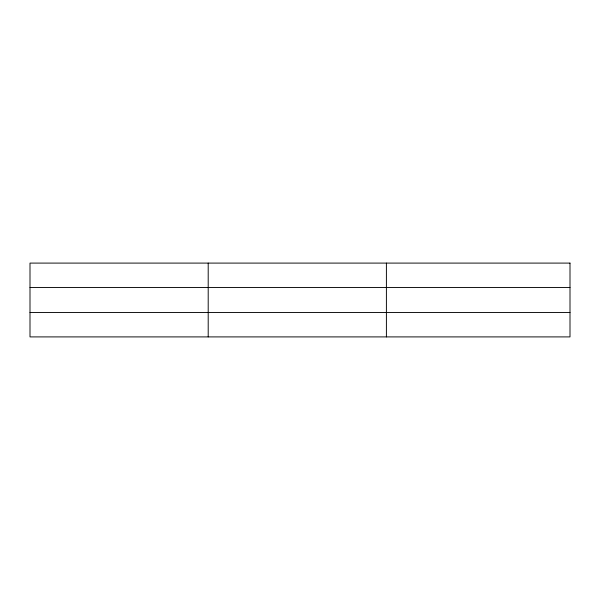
<?xml version="1.0" encoding="UTF-8"?>
<svg xmlns="http://www.w3.org/2000/svg" width="600" height="600" viewBox="0 0 600 600"><rect width="100%" height="100%" fill="white"/><g stroke="black" fill="none" stroke-linecap="round" stroke-linejoin="round"><path stroke-width="0.9" d="M208.2 336.907L208.2 263.093M386.4 336.907L386.4 263.093M30 287.452L570 287.452M30 312.548L570 312.548M570 263.093L570 336.907L30 336.907L30 263.093L570 263.093"/></g></svg>
